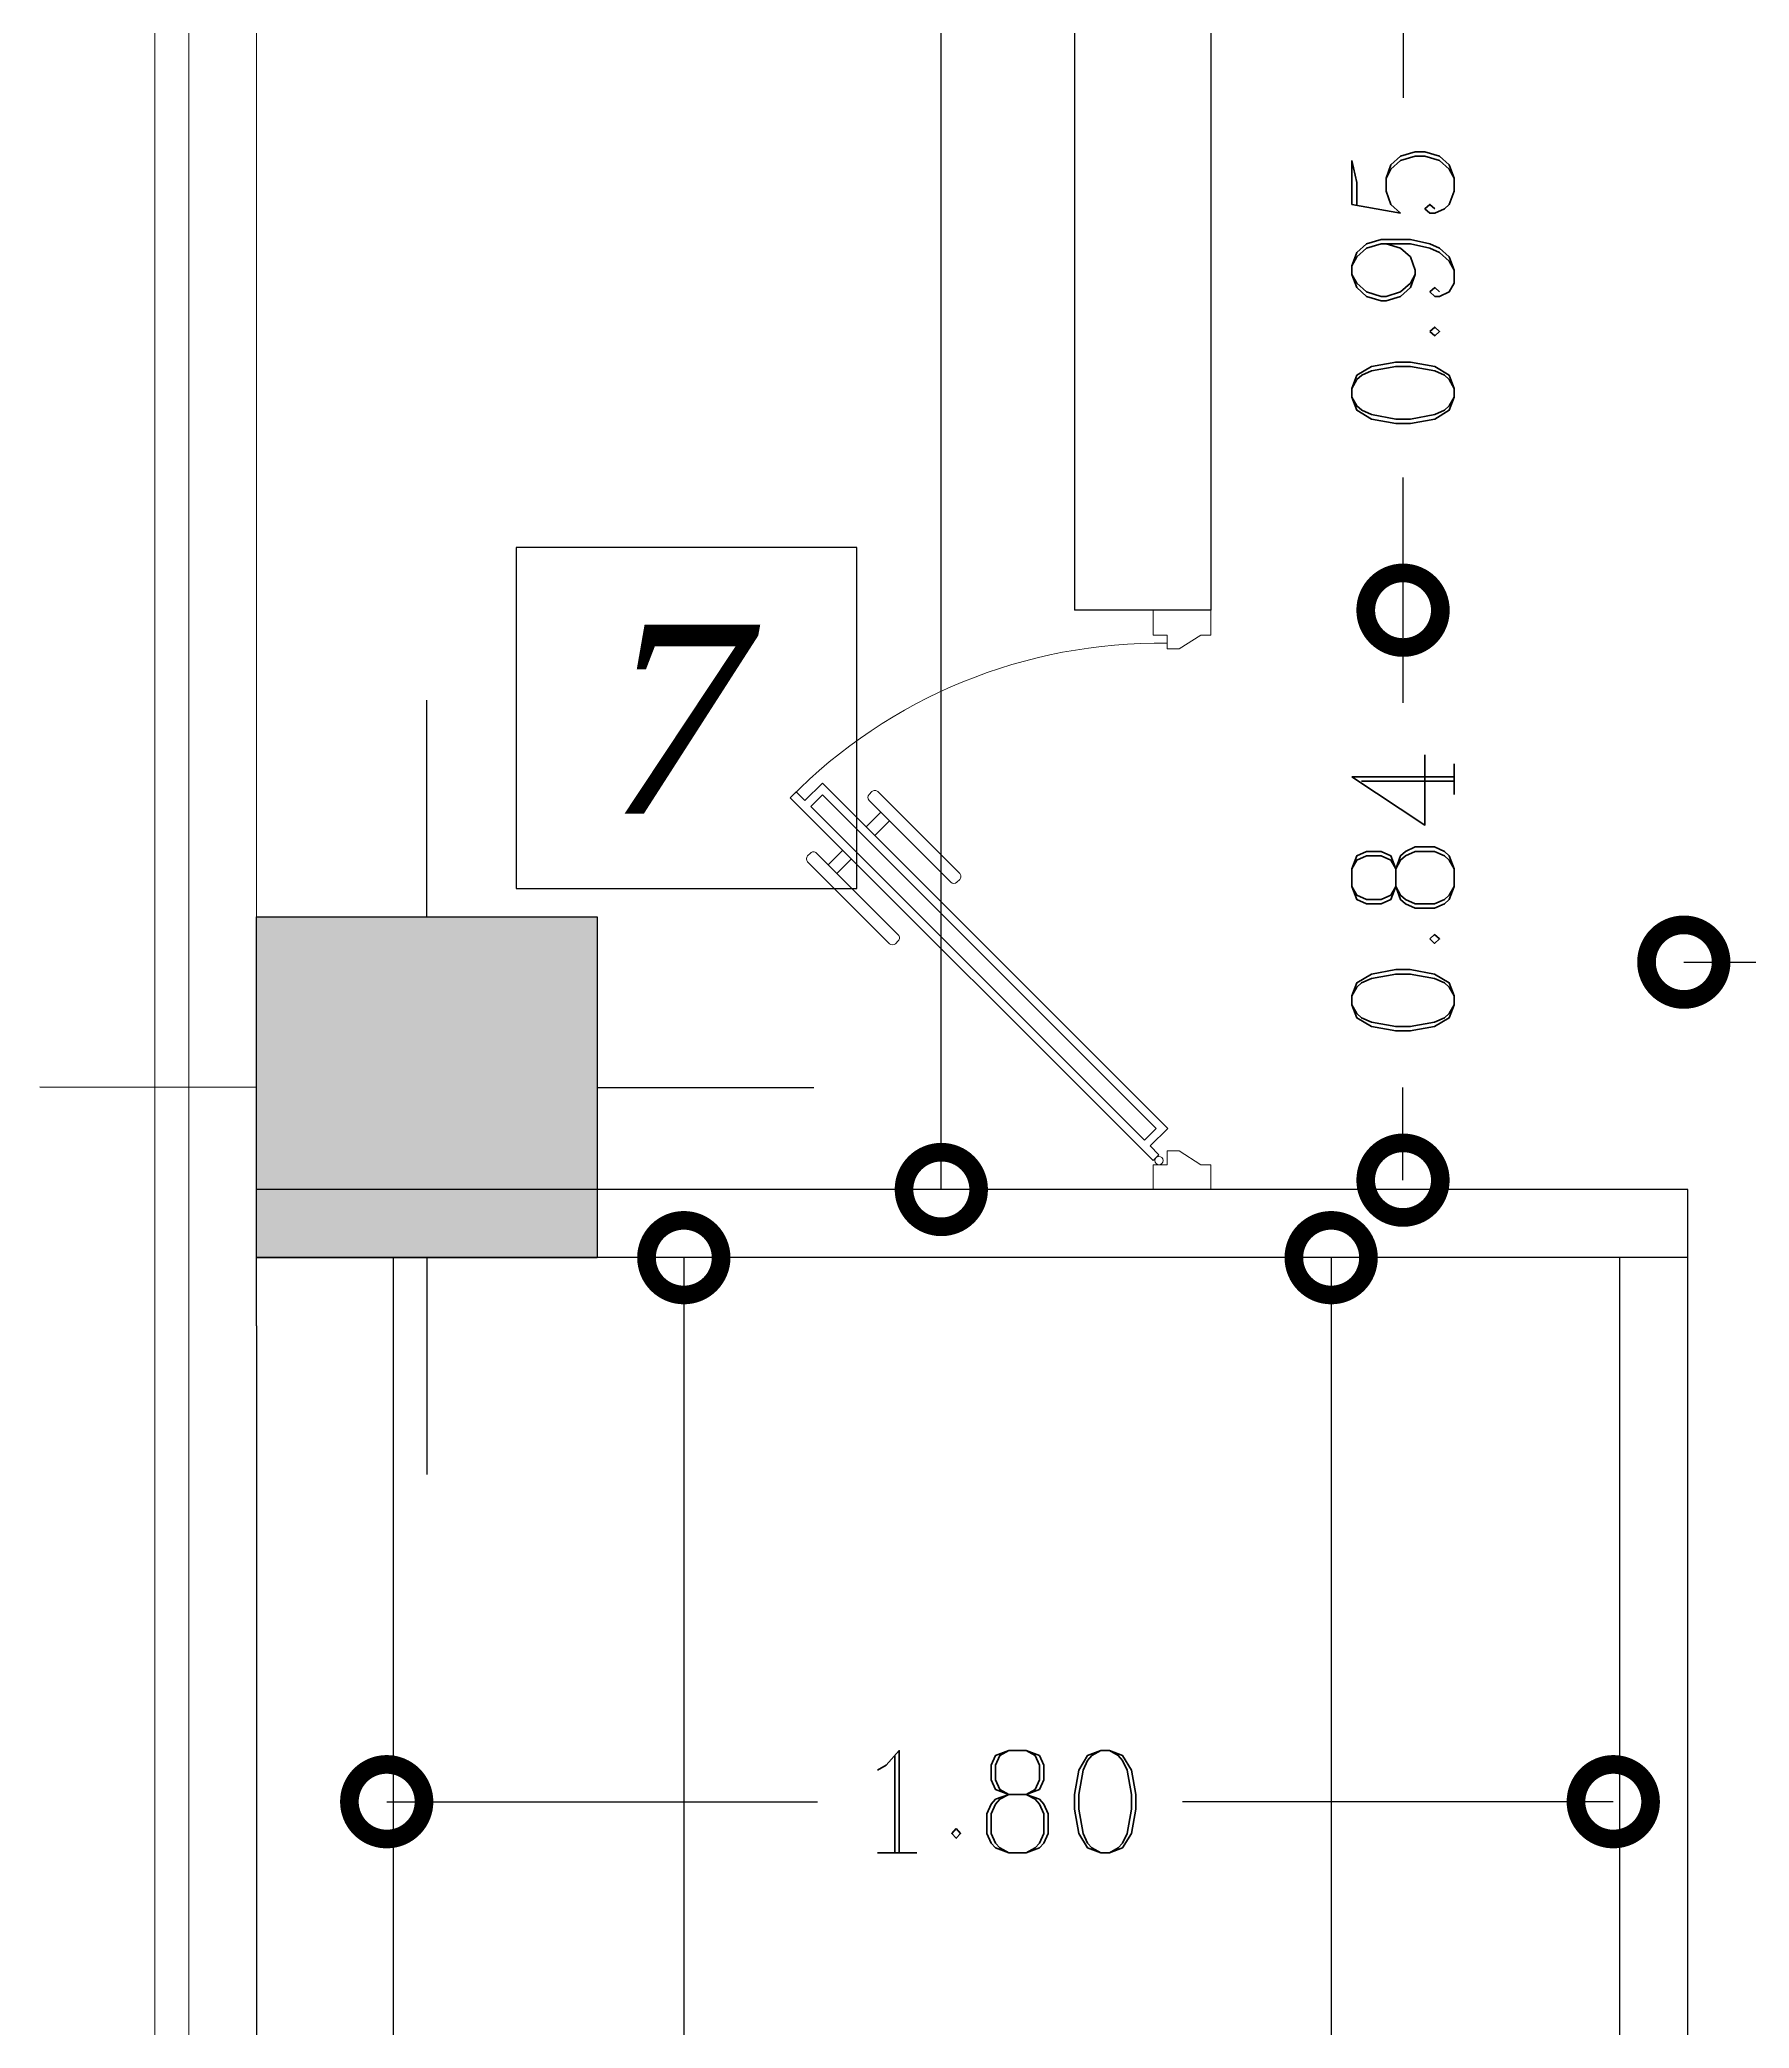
# Model space of a CAD drawing. Header units: metres. Extents: x -1655 to 449, y 40 to 361.
# Drawn here: x 145.138 to 147.647, y 56.003 to 58.921 of the extents above; entities that cross this region are included whole.
import ezdxf

# ---------------------------------------------------------------- set-up
doc = ezdxf.new("R2010")
doc.units = ezdxf.units.M
doc.header["$MEASUREMENT"] = 0
doc.layers.add('A-WALL', color=7, linetype='Continuous')
doc.layers.add('Layer4', color=252, linetype='Continuous', lineweight=25)
doc.layers.add('Layer5', color=31, linetype='Continuous', lineweight=9)
doc.styles.add('DIMPLAN', font='romanc.shx', dxfattribs={"height": 0.15})
doc.styles.add('RS', font='timesi.ttf', dxfattribs={"width": 0.7})
doc.dimstyles.new('DIMPLAN', dxfattribs={"dimtxt": 0.009, "dimasz": 0.219, "dimexe": 0.2, "dimexo": 0.2, "dimgap": 0.05, "dimtad": 0, "dimzin": 0, "dimdsep": 46, "dimtxsty": 'DIMPLAN', "dimblk1": 'DOTSMALL', "dimblk2": 'DOTSMALL', "dimsah": 1, "dimcen": 0, "dimse1": 1, "dimse2": 1, "dimclrd": 1, "dimclre": 1, "dimclrt": 2, "dimadec": 0, "dimazin": 0, "dimtfac": 0.909091, "dimtofl": 0, "dimtmove": 1, "dimatfit": 3, "dimldrblk": 'DOTSMALL', "dimfxl": 0.2, "dimtolj": 1, "dimtzin": 0, "dimarcsym": 0})

# ---------------------------------------------------------------- blocks, each defined once
blk = doc.blocks.new('5050new')
h = blk.add_hatch(color=256)
h.dxf.hatch_style = 1
h.paths.add_polyline_path([(6309.3073, 1826.5446), (6308.8073, 1826.5446), (6308.8072, 1826.0446), (6309.3072, 1826.0446)])
for p, q in [((6309.0573, 1826.5446), (6309.0573, 1826.8627)), ((6308.8072, 1826.2946), (6308.4892, 1826.2947)), ((6309.3072, 1826.2946), (6309.6253, 1826.2946)), ((6309.0572, 1826.0446), (6309.0572, 1825.7266))]:
    blk.add_line(p, q)
blk.add_lwpolyline([(6308.8073, 1826.5446), (6309.3073, 1826.5446), (6309.3072, 1826.0446), (6308.8072, 1826.0446)], close=True)
blk = doc.blocks.new('axha')
blk.add_blockref('5050new', (102.3748, 22.5763))
blk = doc.blocks.new('5')
at = {"layer": 'Layer5'}
for p, q in [((923.8481, 840.7345), (923.8481, 840.6916)), ((923.9478, 840.6916), (923.9478, 840.7345)), ((923.8481, 840.6916), (923.8725, 840.6916)), ((923.8725, 840.6916), (923.8725, 840.6676)), ((923.8725, 840.6676), (923.8931, 840.6676)), ((923.8931, 840.6676), (923.9304, 840.6916)), ((923.9304, 840.6916), (923.9478, 840.6916)), ((923.3576, 840.4163), (923.3627, 840.4214)), ((923.3576, 840.4062), (923.4991, 840.2648)), ((923.3728, 840.4214), (923.5142, 840.28)), ((923.3526, 840.3608), (923.3778, 840.386)), ((923.3677, 840.3456), (923.393, 840.3709)), ((923.2566, 840.3153), (923.2516, 840.3103)), ((923.2516, 840.3002), (923.393, 840.1587)), ((923.2667, 840.3153), (923.4082, 840.1739)), ((923.3122, 840.3204), (923.2869, 840.2951)), ((923.3273, 840.3052), (923.3021, 840.28)), ((923.5092, 840.2648), (923.5142, 840.2699)), ((923.4082, 840.1638), (923.4031, 840.1587)), ((923.8481, 839.7773), (923.8725, 839.7773)), ((923.8481, 839.7345), (923.8481, 839.7773)), ((923.8725, 839.7773), (923.8725, 839.8014)), ((923.8725, 839.8014), (923.8931, 839.8014)), ((923.8931, 839.8014), (923.9304, 839.7773)), ((923.9304, 839.7773), (923.9478, 839.7773)), ((923.9478, 839.7773), (923.9478, 839.7345))]:
    blk.add_line(p, q, dxfattribs=at)
for points in [[(923.8481, 839.7845), (923.8582, 839.7946), (923.8431, 839.8097), (923.8734, 839.84), (923.2773, 840.4361), (923.247, 840.4058), (923.2319, 840.4209), (923.2217, 840.4108)], [(923.2773, 840.4159), (923.2571, 840.3957), (923.833, 839.8198), (923.8532, 839.84)]]:
    blk.add_lwpolyline(points, close=True, dxfattribs=at)
blk.add_circle((923.8582, 839.7845), 0.00714, dxfattribs=at)
for centre, radius, start, end in [((923.8582, 839.7845), 0.893, 89.0833, 135.4583), ((923.3627, 840.4113), 0.00714, 135, 225), ((923.3677, 840.4163), 0.00714, 45, 135), ((923.2566, 840.3052), 0.00714, 135, 225), ((923.2617, 840.3103), 0.00714, 45, 135), ((923.5041, 840.2699), 0.00714, 225, 315), ((923.5092, 840.2749), 0.00714, 315, 45), ((923.3981, 840.1638), 0.00714, 225, 315), ((923.4031, 840.1689), 0.00714, 315, 45)]:
    blk.add_arc(centre, radius, start, end, dxfattribs=at)
blk = doc.blocks.new('_DOTSMALL')
at = {"color": 0, "linetype": 'ByBlock', "const_width": 0.5}
blk.add_lwpolyline([(-0.0625, 0, 1), (0.0625, 0, 1)], format="xyb", close=True, dxfattribs=at)
blk = doc.blocks.new('*D132')
at = {"color": 1, "lineweight": -2, "ltscale": 0.1, "transparency": 16777216}
for p, q in [((147.5507, 57.5677), (149.0204, 57.5677)), ((151.0472, 57.5677), (149.5775, 57.5677))]:
    blk.add_line(p, q, dxfattribs=at)
at = {"layer": 'DEFPOINTS', "color": 0, "ltscale": 0.1, "transparency": 16777216}
for p in [(147.5507, 57.6532), (151.0472, 57.6532), (151.0472, 57.5677)]:
    blk.add_point(p, dxfattribs=at)
at = {"color": 1, "lineweight": -2, "ltscale": 0.1, "transparency": 16777216, "xscale": 0.2189999999999999, "yscale": 0.2189999999999999, "zscale": 0.2189999999999999, "rotation": 180}
blk.add_blockref('_DOTSMALL', (147.5507, 57.5677), dxfattribs=at)
at = {"color": 1, "lineweight": -2, "ltscale": 0.1, "transparency": 16777216, "xscale": 0.2189999999999999, "yscale": 0.2189999999999999, "zscale": 0.2189999999999999}
blk.add_blockref('_DOTSMALL', (151.0472, 57.5677), dxfattribs=at)
at = {"color": 2, "ltscale": 0.1, "transparency": 16777216, "insert": (149.2989, 57.5677), "char_height": 0.15, "attachment_point": 5, "style": 'DIMPLAN'}
blk.add_mtext('\\A1;3.50', dxfattribs=at)
blk = doc.blocks.new('*D136')
at = {"color": 1, "lineweight": -2, "ltscale": 0.1, "transparency": 16777216}
for p, q in [((147.1387, 59.0308), (147.1387, 58.836)), ((147.1387, 58.0841), (147.1387, 58.2789))]:
    blk.add_line(p, q, dxfattribs=at)
at = {"layer": 'DEFPOINTS', "color": 0, "ltscale": 0.1, "transparency": 16777216}
for p in [(146.8567, 59.0308), (146.8567, 58.0841), (147.1387, 58.0841)]:
    blk.add_point(p, dxfattribs=at)
at = {"color": 1, "lineweight": -2, "ltscale": 0.1, "transparency": 16777216, "xscale": 0.2189999999999999, "yscale": 0.2189999999999999, "zscale": 0.2189999999999999}
for p, rotation in [((147.1387, 59.0308), 90), ((147.1387, 58.0841), 270)]:
    blk.add_blockref('_DOTSMALL', p, dxfattribs=dict(at, rotation=rotation))
at = {"color": 2, "ltscale": 0.1, "transparency": 16777216, "insert": (147.1387, 58.5575), "char_height": 0.15, "attachment_point": 5, "rotation": 90, "style": 'DIMPLAN'}
blk.add_mtext('\\A1;0.95', dxfattribs=at)
blk = doc.blocks.new('*D138')
at = {"color": 1, "lineweight": -2, "ltscale": 0.1, "transparency": 16777216}
for p, q in [((145.6472, 56.3358), (146.2793, 56.3358)), ((147.4472, 56.3358), (146.815, 56.3358))]:
    blk.add_line(p, q, dxfattribs=at)
at = {"layer": 'DEFPOINTS', "color": 0, "ltscale": 0.1, "transparency": 16777216}
for p in [(145.6472, 56.5709), (147.4472, 56.5709), (145.6472, 56.3358)]:
    blk.add_point(p, dxfattribs=at)
at = {"color": 1, "lineweight": -2, "ltscale": 0.1, "transparency": 16777216, "xscale": 0.2189999999999999, "yscale": 0.2189999999999999, "zscale": 0.2189999999999999}
for p, rotation in [((145.6472, 56.3358), 179.9999999999421), ((147.4472, 56.3358), 359.9999999999421)]:
    blk.add_blockref('_DOTSMALL', p, dxfattribs=dict(at, rotation=rotation))
at = {"color": 2, "ltscale": 0.1, "transparency": 16777216, "insert": (146.5472, 56.3358), "char_height": 0.15, "attachment_point": 5, "style": 'DIMPLAN'}
blk.add_mtext('\\A1;1.80', dxfattribs=at)
blk = doc.blocks.new('*D139')
at = {"color": 1, "lineweight": -2, "ltscale": 0.1, "transparency": 16777216}
for p, q in [((146.0832, 57.1341), (146.0832, 55.9126)), ((146.0832, 54.134), (146.0832, 55.3555))]:
    blk.add_line(p, q, dxfattribs=at)
at = {"layer": 'DEFPOINTS', "color": 0, "ltscale": 0.1, "transparency": 16777216}
for p in [(145.6567, 57.1341), (145.6567, 54.134), (146.0832, 54.134)]:
    blk.add_point(p, dxfattribs=at)
at = {"color": 1, "lineweight": -2, "ltscale": 0.1, "transparency": 16777216, "xscale": 0.2189999999999999, "yscale": 0.2189999999999999, "zscale": 0.2189999999999999}
for p, rotation in [((146.0832, 57.1341), 90), ((146.0832, 54.134), 270)]:
    blk.add_blockref('_DOTSMALL', p, dxfattribs=dict(at, rotation=rotation))
at = {"color": 2, "ltscale": 0.1, "transparency": 16777216, "insert": (146.0832, 55.634), "char_height": 0.15, "attachment_point": 5, "rotation": 90, "style": 'DIMPLAN'}
blk.add_mtext('\\A1;3.00', dxfattribs=at)
blk = doc.blocks.new('*D141')
at = {"color": 1, "lineweight": -2, "ltscale": 0.1, "transparency": 16777216}
for p, q in [((147.5472, 55.7962), (149.0186, 55.7962)), ((151.0472, 55.7962), (149.5757, 55.7962))]:
    blk.add_line(p, q, dxfattribs=at)
at = {"layer": 'DEFPOINTS', "color": 0, "ltscale": 0.1, "transparency": 16777216}
for p in [(147.5472, 56.1453), (151.0472, 56.1453), (151.0472, 55.7962)]:
    blk.add_point(p, dxfattribs=at)
at = {"color": 1, "lineweight": -2, "ltscale": 0.1, "transparency": 16777216, "xscale": 0.2189999999999999, "yscale": 0.2189999999999999, "zscale": 0.2189999999999999, "rotation": 180}
blk.add_blockref('_DOTSMALL', (147.5472, 55.7962), dxfattribs=at)
at = {"color": 1, "lineweight": -2, "ltscale": 0.1, "transparency": 16777216, "xscale": 0.2189999999999999, "yscale": 0.2189999999999999, "zscale": 0.2189999999999999}
blk.add_blockref('_DOTSMALL', (151.0472, 55.7962), dxfattribs=at)
at = {"color": 2, "ltscale": 0.1, "transparency": 16777216, "insert": (149.2972, 55.7962), "char_height": 0.15, "attachment_point": 5, "style": 'DIMPLAN'}
blk.add_mtext('\\A1;3.50', dxfattribs=at)
blk = doc.blocks.new('*D183')
at = {"color": 1, "lineweight": -2, "ltscale": 0.1, "transparency": 16777216}
for p, q in [((146.4611, 62.4341), (146.4611, 60.9758)), ((146.4611, 57.2341), (146.4611, 60.4187))]:
    blk.add_line(p, q, dxfattribs=at)
at = {"layer": 'DEFPOINTS', "color": 0, "ltscale": 0.1, "transparency": 16777216}
for p in [(146.1696, 62.4341), (146.1696, 57.2341), (146.4611, 57.2341)]:
    blk.add_point(p, dxfattribs=at)
at = {"color": 1, "lineweight": -2, "ltscale": 0.1, "transparency": 16777216, "xscale": 0.2189999999999999, "yscale": 0.2189999999999999, "zscale": 0.2189999999999999}
for p, rotation in [((146.4611, 62.4341), 90), ((146.4611, 57.2341), 270)]:
    blk.add_blockref('_DOTSMALL', p, dxfattribs=dict(at, rotation=rotation))
at = {"color": 2, "ltscale": 0.1, "transparency": 16777216, "insert": (146.4611, 60.6973), "char_height": 0.15, "attachment_point": 5, "rotation": 90, "style": 'DIMPLAN'}
blk.add_mtext('\\A1;5.20', dxfattribs=at)
blk = doc.blocks.new('*D186')
at = {"color": 1, "lineweight": -2, "ltscale": 0.1, "transparency": 16777216}
for p, q in [((147.0332, 57.1341), (147.0332, 55.3162)), ((147.0332, 52.934), (147.0332, 54.7519))]:
    blk.add_line(p, q, dxfattribs=at)
at = {"layer": 'DEFPOINTS', "color": 0, "ltscale": 0.1, "transparency": 16777216}
for p in [(146.6067, 57.1341), (146.6067, 52.934), (147.0332, 52.934)]:
    blk.add_point(p, dxfattribs=at)
at = {"color": 1, "lineweight": -2, "ltscale": 0.1, "transparency": 16777216, "xscale": 0.2189999999999999, "yscale": 0.2189999999999999, "zscale": 0.2189999999999999}
for p, rotation in [((147.0332, 57.1341), 90), ((147.0332, 52.934), 270)]:
    blk.add_blockref('_DOTSMALL', p, dxfattribs=dict(at, rotation=rotation))
at = {"color": 2, "ltscale": 0.1, "transparency": 16777216, "insert": (147.0332, 55.034), "char_height": 0.15, "attachment_point": 5, "rotation": 90, "style": 'DIMPLAN'}
blk.add_mtext('\\A1;4.20', dxfattribs=at)
blk = doc.blocks.new('*D187')
at = {"color": 1, "lineweight": -2, "ltscale": 0.1, "transparency": 16777216}
for p, q in [((147.1386, 58.0841), (147.1386, 57.9481)), ((147.1386, 57.2478), (147.1386, 57.3838))]:
    blk.add_line(p, q, dxfattribs=at)
at = {"layer": 'DEFPOINTS', "color": 0, "ltscale": 0.1, "transparency": 16777216}
for p in [(146.8566, 58.0841), (146.8566, 57.2478), (147.1386, 57.2478)]:
    blk.add_point(p, dxfattribs=at)
at = {"color": 1, "lineweight": -2, "ltscale": 0.1, "transparency": 16777216, "xscale": 0.2189999999999999, "yscale": 0.2189999999999999, "zscale": 0.2189999999999999}
for p, rotation in [((147.1386, 58.0841), 90), ((147.1386, 57.2478), 270)]:
    blk.add_blockref('_DOTSMALL', p, dxfattribs=dict(at, rotation=rotation))
at = {"color": 2, "ltscale": 0.1, "transparency": 16777216, "insert": (147.1386, 57.666), "char_height": 0.15, "attachment_point": 5, "rotation": 90, "style": 'DIMPLAN'}
blk.add_mtext('\\A1;0.84', dxfattribs=at)

msp = doc.modelspace()

# ---------------------------------------------------------------- linework, layer by layer
at = {"ltscale": 0.1}
for p, q in [((146.6567, 59.0308), (146.6567, 58.5058)), ((146.8567, 59.0308), (146.8567, 58.0841)), ((145.6567, 57.1341), (145.6567, 54.134)), ((145.4561, 57.0341), (145.4567, 54.134))]:
    msp.add_line(p, q, dxfattribs=at)
for p, q in [((146.6567, 58.5058), (146.6567, 58.0841)), ((146.8567, 58.0841), (146.6567, 58.0841)), ((147.5567, 57.2341), (145.4561, 57.2341)), ((147.5567, 55.3842), (147.5567, 57.2341)), ((147.5567, 57.1341), (145.4561, 57.1341)), ((145.4561, 57.0341), (145.4561, 57.1341)), ((147.4567, 54.834), (147.4567, 57.1341))]:
    msp.add_line(p, q)
at = {"layer": 'A-WALL', "color": 6, "ltscale": 0.1}
msp.add_lwpolyline([(146.3373, 58.1759), (145.8373, 58.1759), (145.8373, 57.6759), (146.3373, 57.6759)], close=True, dxfattribs=at)
at = {"layer": 'Layer5'}
for p, q in [((145.3567, 62.3631), (145.3567, 52.334)), ((145.3067, 62.3223), (145.3067, 52.284)), ((145.4561, 62.1341), (145.4561, 57.1341))]:
    msp.add_line(p, q, dxfattribs=at)

# ---------------------------------------------------------------- block references
msp.add_blockref('axha', (-6265.7259, -1791.4869))
at = {"layer": 'Layer5', "xscale": 0.8500165363397575, "yscale": 0.8500165363397575, "zscale": 0.8500165363397575, "rotation": 359.9977968368691}
msp.add_blockref('5', (-638.5417, -656.5239), dxfattribs=at)

# ---------------------------------------------------------------- texts
at = {"layer": 'Layer4', "color": 6, "style": 'RS'}
msp.add_text('7', height=0.2773, dxfattribs=at).set_placement((145.9716, 57.7855))

# ---------------------------------------------------------------- dimensions: what is measured, and where the dimension line sits
at = {"ltscale": 0.1}
dim = msp.add_linear_dim(base=(146.4611, 57.2341), p1=(146.1696, 62.4341), p2=(146.1696, 57.2341), angle=270, dimstyle='DIMPLAN', override={"dimfxl": 0.1, "dimfxlon": 1, "dimarcsym": 1}, dxfattribs=at)
dim.commit()
dim.dimension.update_dxf_attribs({"geometry": '*D183', "text_midpoint": (146.4611, 60.6973), "dimtype": 161})
for p1, p2, distance, picture, middle in [((146.8567, 59.0308), (146.8567, 58.0841), 0.282, '*D136', (147.1387, 58.5575)), ((146.8566, 58.0841), (146.8566, 57.2478), 0.282, '*D187', (147.1386, 57.666)), ((147.5507, 57.6532), (151.0472, 57.6532), -0.0855, '*D132', (149.2989, 57.5677)), ((145.6567, 57.1341), (145.6567, 54.134), 0.4265, '*D139', (146.0832, 55.634)), ((146.6067, 57.1341), (146.6067, 52.934), 0.4265, '*D186', (147.0332, 55.034)), ((147.4472, 56.5709), (145.6472, 56.5709), 0.2352, '*D138', (146.5472, 56.3358)), ((147.5472, 56.1453), (151.0472, 56.1453), -0.349, '*D141', (149.2972, 55.7962))]:
    dim = msp.add_aligned_dim(p1=p1, p2=p2, distance=distance, dimstyle='DIMPLAN', override={"dimfxl": 0.1, "dimfxlon": 1, "dimarcsym": 1}, dxfattribs=at)
    dim.commit()
    dim.dimension.update_dxf_attribs({"geometry": picture, "text_midpoint": middle})

doc.saveas('drawing.dxf')
